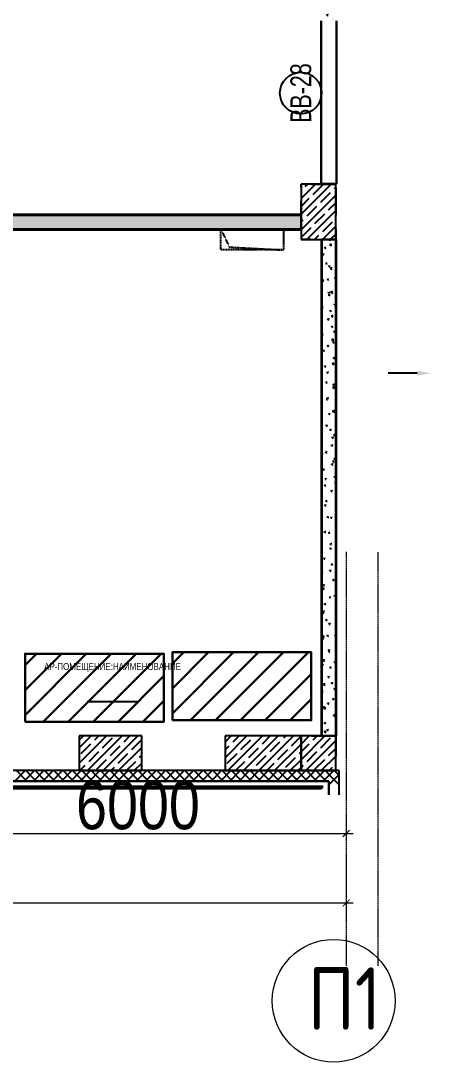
# Model space of a CAD drawing. Header units: millimetres. Extents: x -231292 to 573618, y -153144 to 564035.
# Drawn here: x 49816 to 55727, y 182267 to 197267 of the extents above; entities that cross this region are included whole.
import ezdxf
from ezdxf.enums import TextEntityAlignment as Align

# ---------------------------------------------------------------- set-up
doc = ezdxf.new("R2010")
doc.units = ezdxf.units.MM
for name, pattern in [('CENTER2', [28.575, 19.05, -3.175, 3.175, -3.175]), ('HIDDEN', [9.525, 6.35, -3.175]), ('HIDDEN2', [4.7625, 3.175, -1.5875])]:
    doc.linetypes.add(name, pattern=pattern)
doc.layers.get('0').update_dxf_attribs({"color": 250})
doc.layers.get('Defpoints').update_dxf_attribs({"color": 250})
for name, color, linetype, lineweight in [('10.3) строит. леса', 20, 'Continuous', 30), ('A-AREA', 250, 'Continuous', 15), ('АР_Витраж марка', 250, 'Continuous', 9), ('АР_Колонны', 250, 'Continuous', 35), ('АР_Стены ЖБ', 250, 'Continuous', 35), ('АР_Стены ПЕНОблок', 250, 'Continuous', 20), ('АР_Тонкая', 250, 'Continuous', 5), ('АР_Утеплитель', 250, 'Continuous', 0), ('АР_Штриховка', 250, 'Continuous', 0), ('РД_Оси_100', 250, 'Continuous', 0), ('РД_Оси_размер', 250, 'Continuous', 0), ('РД_проем_инж перемыч_фахверк', 250, 'Continuous', 18), ('РД_Разуклонка к трапам', 124, 'Continuous', 0)]:
    doc.layers.add(name, color=color, linetype=linetype, lineweight=lineweight)
doc.layers.add('РД_Витраж_вн', color=250, linetype='Continuous')
doc.layers.add('РД_Проем', color=250, linetype='Continuous', lineweight=0, plot=False)
doc.styles.add('Arial_09', font='ARIALN.TTF', dxfattribs={"width": 0.9})
doc.styles.add('style1', font='ARIALN.TTF')
doc.styles.add('ккк', font='isocpeur.ttf', dxfattribs={"width": 0.85, "oblique": 15})
doc.dimstyles.new('Dim100_ареал', dxfattribs={"dimscale": 100, "dimtxt": 2.5, "dimasz": 1, "dimexe": 1, "dimexo": 1, "dimgap": 0.5, "dimtad": 1, "dimzin": 12, "dimdsep": 46, "dimtxsty": 'style1', "dimblk": 'ARCHTICK', "dimcen": 1, "dimdle": 1, "dimclrd": 256, "dimclre": 256, "dimaunit": 1, "dimadec": 0, "dimazin": 3, "dimtfac": 1, "dimtmove": 1, "dimatfit": 3, "dimldrblk": 'OPEN30', "dimfxl": 2, "dimfxlon": 1, "dimtolj": 1, "dimtzin": 0, "dimlwd": 9, "dimlwe": 9, "dimarcsym": 0})

# ---------------------------------------------------------------- blocks, each defined once
blk = doc.blocks.new('МаркаВитража1')
at = {"layer": 'Defpoints'}
blk.add_circle((0, 0), 3, dxfattribs=at)
at = {"color": 0, "linetype": 'ByBlock', "lineweight": -2, "style": 'Arial_09', "width": 0.9}
blk.add_attdef('АР-ОКНО:НАИМЕНОВАНИЕ', text='', height=3, dxfattribs=at).set_placement((0, 0), align=Align.MIDDLE)
blk = doc.blocks.new('A-iden')
at = {"linetype": 'Continuous', "lineweight": 5}
blk.add_circle((-0.729, -4.063), 5.894, dxfattribs=at)
at = {"color": 0, "linetype": 'Continuous', "lineweight": 20, "style": 'ккк', "width": 0.85}
blk.add_attdef('ID', text='', height=6, dxfattribs=at).set_placement((0.314, -3.853), align=Align.MIDDLE_CENTER)
blk = doc.blocks.new('_ArchTick')
at = {"color": 0, "linetype": 'ByBlock', "const_width": 0.15}
blk.add_lwpolyline([(-0.5, -0.5), (0.5, 0.5)], dxfattribs=at)
blk = doc.blocks.new('*D170')
at = {"layer": 'Defpoints', "color": 0, "transparency": 16777216}
for p in [(1235253, 135908), (1241253, 135908), (1241253, 134908)]:
    blk.add_point(p, dxfattribs=at)
at = {"layer": 'РД_Оси_размер', "lineweight": 9, "transparency": 16777216}
for p, q in [((1235253, 135108), (1235253, 134808)), ((1241253, 135108), (1241253, 134808)), ((1235153, 134908), (1241353, 134908))]:
    blk.add_line(p, q, dxfattribs=at)
at = {"layer": 'РД_Оси_размер', "lineweight": 9, "transparency": 16777216, "xscale": 100, "yscale": 100, "zscale": 100, "rotation": 180}
blk.add_blockref('_ArchTick', (1235253, 134908), dxfattribs=at)
at = {"layer": 'РД_Оси_размер', "lineweight": 9, "transparency": 16777216, "xscale": 100, "yscale": 100, "zscale": 100}
blk.add_blockref('_ArchTick', (1241253, 134908), dxfattribs=at)
at = {"layer": 'РД_Оси_размер', "color": 0, "transparency": 16777216, "insert": (1238253, 135315), "char_height": 700, "attachment_point": 5, "style": 'style1'}
blk.add_mtext('\\A1;6000', dxfattribs=at)
blk = doc.blocks.new('_Open30')
at = {"color": 0, "linetype": 'ByBlock', "lineweight": -2}
for p, q in [((-1, 0.27), (0, 0)), ((0, 0), (-1, -0.27)), ((0, 0), (-1, 0))]:
    blk.add_line(p, q, dxfattribs=at)
blk = doc.blocks.new('*D98')
at = {"layer": 'Defpoints', "color": 0, "transparency": 16777216}
for p in [(1241253, 222414), (1223253, 135908), (1241253, 133908)]:
    blk.add_point(p, dxfattribs=at)
at = {"layer": 'РД_Оси_размер', "lineweight": 9, "transparency": 16777216}
for p, q in [((1223253, 134308), (1223253, 133808)), ((1241253, 134308), (1241253, 133808)), ((1223153, 133908), (1241353, 133908))]:
    blk.add_line(p, q, dxfattribs=at)
at = {"layer": 'РД_Оси_размер', "lineweight": 9, "transparency": 16777216, "xscale": 100, "yscale": 100, "zscale": 100, "rotation": 180}
blk.add_blockref('_ArchTick', (1223253, 133908), dxfattribs=at)
at = {"layer": 'РД_Оси_размер', "lineweight": 9, "transparency": 16777216, "xscale": 100, "yscale": 100, "zscale": 100}
blk.add_blockref('_ArchTick', (1241253, 133908), dxfattribs=at)
at = {"layer": 'РД_Оси_размер', "color": 0, "transparency": 16777216, "insert": (1232253, 134315), "char_height": 700, "attachment_point": 5, "style": 'style1'}
blk.add_mtext('\\A1;18000', dxfattribs=at)
blk = doc.blocks.new('оси_рен')
at = {"layer": 'РД_Оси_100', "color": 251, "linetype": 'CENTER2', "true_color": 0x636466}
for points in [[(1241252.916, 138964.071), (1241252.916, 132999.297)], [(1241712.916, 132999.65), (1241712.916, 138964.071)]]:
    blk.add_lwpolyline(points, dxfattribs=at)
at = {"layer": 'РД_Оси_100', "color": 251, "true_color": 0x636466, "xscale": 150, "yscale": 150, "zscale": 100}
blk.add_blockref('A-iden', (1241182.182, 133107.755), dxfattribs=at).add_auto_attribs({'ID': 'П1'})
at = {"layer": 'РД_Оси_размер', "color": 251, "true_color": 0x636466}
for base, p1, p2, picture, middle in [((1241252.916, 133907.755), (1223252.916, 135907.755), (1241252.916, 222413.947), '*D98', (1232252.916, 134315.156)), ((1241252.916, 134907.755), (1235252.916, 135907.755), (1241252.916, 135907.755), '*D170', (1238252.916, 135315.156))]:
    dim = blk.add_linear_dim(base=base, p1=p1, p2=p2, dimstyle='Dim100_ареал', override={"dimtxt": 7}, dxfattribs=at)
    dim.commit()
    dim.dimension.update_dxf_attribs({"geometry": picture, "text_midpoint": middle})

msp = doc.modelspace()

# ---------------------------------------------------------------- hatches: boundary and pattern name
at = {"layer": '10.3) строит. леса'}
h = msp.add_hatch(dxfattribs=at)
h.set_pattern_fill('ANSI31', color=256, scale=80)
h.set_pattern_definition([(45, (50317.83, 333188.32), (-179.60512, 179.60512), [])])
h.paths.add_polyline_path([(49877.599, 187169.82), (51877.599, 187169.82), (51877.599, 188149.82), (49877.599, 188149.82)])
h = msp.add_hatch(dxfattribs=at)
h.set_pattern_fill('ANSI31', color=256, scale=80)
h.set_pattern_definition([(45, (52438.93, 333211.5), (-179.60512, 179.60512), [])])
h.paths.add_polyline_path([(51998.703, 187192.991), (53998.703, 187192.991), (53998.703, 188172.991), (51998.703, 188172.991)])
at = {"layer": 'АР_Штриховка', "linetype": 'Continuous', "lineweight": 25, "true_color": 0x000000}
h = msp.add_hatch(dxfattribs=at)
h.set_pattern_fill('AR-CONC', color=18, angle=45, style=0)
h.set_pattern_definition([(95, (-195344.93, 50353), (140.09465, 117.55338), [19.05, -209.55]), (40, (-195344.93, 50353), (-160.01845, 110.17673), [15.24, -167.64058]), (145.451445, (-195333.26, 50362.8), (-19.9238, 227.7301), [16.19001, -178.09024]), (91.1842, (-195380.85, 50388.92), (221.41024, 161.95341), [28.575, -314.325]), (141.63556, (-195362.4, 50402.42), (-7.08662, 342.82676), [24.28502, -267.1356]), (36.18415, (-195380.85, 50388.92), (-7.08662, 342.82676), [22.85997, -251.45973]), (66, (-195353.91, 50397.9), (179.51998, 34.89515), [19.05, -209.55]), (11, (-195353.91, 50397.9), (-86.53993, 173.94119), [15.24, -167.64]), (116.451445, (-195338.95, 50400.81), (92.98005, 208.83634), [16.19001, -178.08994]), (82.5, (-195344.934, 50353), (-57.605469, 61.973414), [0, -165.608, 0, -170.18, 0, -168.275]), (52.5, (-195344.93, 50353), (-23.589727, 118.087), [0, -97.028, 0, -161.798, 0, -64.135]), (12.5, (-195384.986, 50312.95), (99.927863, 91.826196), [0, -63.5, 0, -198.12, 0, -262.89]), (2.5, (-195402.95, 50294.99), (86.763904, 122.722393), [0, -82.55, 0, -131.572, 0, -186.69])])
h.paths.add_polyline_path([(54153.243, 194913.262), (54353.243, 194913.262), (54353.243, 194916.876), (54153.243, 194916.876)], flags=0)
h.paths.add_polyline_path([(54153.243, 197267.253), (54353.243, 197267.253), (54353.243, 199066.253), (54153.243, 199066.253)], flags=0)
h = msp.add_hatch(dxfattribs=at)
h.set_pattern_fill('AR-CONC', color=18, angle=45, style=0)
h.set_pattern_definition([(95, (-195344.93, 50353), (140.09465, 117.55338), [19.05, -209.55]), (40, (-195344.93, 50353), (-160.01845, 110.17673), [15.24, -167.64058]), (145.451445, (-195333.26, 50362.8), (-19.9238, 227.7301), [16.19001, -178.09024]), (91.1842, (-195380.85, 50388.92), (221.41024, 161.95341), [28.575, -314.325]), (141.63556, (-195362.4, 50402.42), (-7.08662, 342.82676), [24.28502, -267.1356]), (36.18415, (-195380.85, 50388.92), (-7.08662, 342.82676), [22.85997, -251.45973]), (66, (-195353.91, 50397.9), (179.51998, 34.89515), [19.05, -209.55]), (11, (-195353.91, 50397.9), (-86.53993, 173.94119), [15.24, -167.64]), (116.451445, (-195338.95, 50400.81), (92.98005, 208.83634), [16.19001, -178.08994]), (82.5, (-195344.934, 50353), (-57.605469, 61.973414), [0, -165.608, 0, -170.18, 0, -168.275]), (52.5, (-195344.93, 50353), (-23.589727, 118.087), [0, -97.028, 0, -161.798, 0, -64.135]), (12.5, (-195384.986, 50312.95), (99.927863, 91.826196), [0, -63.5, 0, -198.12, 0, -262.89]), (2.5, (-195402.95, 50294.99), (86.763904, 122.722393), [0, -82.55, 0, -131.572, 0, -186.69])])
h.paths.add_polyline_path([(36603.243, 194466.253), (36603.243, 194266.253), (37503.243, 194266.253), (37503.243, 194466.253)], flags=0)
h.paths.add_polyline_path([(40403.243, 194466.253), (40403.243, 194266.253), (46403.243, 194266.253), (46403.243, 194466.253)], flags=0)
h.paths.add_polyline_path([(49303.243, 194466.253), (49303.243, 194266.253), (53853.243, 194266.253), (53853.243, 194466.253)], flags=0)

# ---------------------------------------------------------------- linework, layer by layer
at = {"color": 18, "linetype": 'HIDDEN', "lineweight": 25, "ltscale": 0.07, "true_color": 0x000000}
for p, q in [((52698.243, 193966.253), (52698.243, 194266.253)), ((52698.243, 194266.253), (53598.243, 194266.253)), ((52698.243, 194266.253), (52819.427, 194007.226)), ((52698.243, 193966.253), (52698.243, 194266.253)), ((52698.243, 194266.253), (53598.243, 194266.253)), ((52698.243, 194266.253), (52819.427, 194007.226)), ((53598.243, 194266.253), (53598.243, 193966.253)), ((53598.243, 194266.253), (53598.243, 193966.253)), ((53598.243, 193966.253), (52698.243, 193966.253)), ((53598.243, 193966.253), (52698.243, 193966.253)), ((52819.427, 194007.226), (53598.243, 193966.253)), ((52819.427, 194007.226), (53598.243, 193966.253))]:
    msp.add_line(p, q, dxfattribs=at)
at = {"layer": '10.3) строит. леса'}
for points in [[(49877.599, 187169.82), (51877.599, 187169.82), (51877.599, 188149.82), (49877.599, 188149.82)], [(51998.703, 187192.991), (53998.703, 187192.991), (53998.703, 188172.991), (51998.703, 188172.991)]]:
    msp.add_lwpolyline(points, close=True, dxfattribs=at)
at = {"layer": 'A-AREA', "color": 18, "lineweight": 25, "true_color": 0x000000}
msp.add_line((50771.282, 187462.79), (51501.282, 187462.79), dxfattribs=at)
at = {"layer": 'АР_Колонны', "color": 18, "linetype": 'HIDDEN2', "lineweight": 25, "true_color": 0x000000}
for p, q in [((53853.243, 194916.253), (54353.243, 194916.253)), ((53853.243, 194116.253), (53853.243, 194916.253)), ((54353.243, 194916.253), (54353.243, 194116.253)), ((54353.243, 194116.253), (53853.243, 194116.253)), ((53853.243, 186966.253), (54353.243, 186966.253)), ((53853.243, 186466.253), (53853.243, 186966.253)), ((54353.243, 186966.253), (54353.243, 186466.253)), ((54353.243, 186466.253), (53853.243, 186466.253))]:
    msp.add_line(p, q, dxfattribs=at)
at = {"layer": 'АР_Колонны', "color": 18, "linetype": 'Continuous', "lineweight": 25, "true_color": 0x000000}
for p, q in [((53853.243, 194916.253), (53853.243, 194116.253)), ((54353.243, 194916.253), (53853.243, 194916.253)), ((54353.243, 194916.253), (53853.243, 194916.253)), ((53853.243, 194916.253), (53853.243, 194116.253)), ((54353.243, 194116.253), (54353.243, 194916.253)), ((54353.243, 194116.253), (54353.243, 194916.253)), ((53853.243, 194116.253), (54353.243, 194116.253)), ((53853.243, 194116.253), (54353.243, 194116.253)), ((53853.243, 186966.253), (53853.243, 186466.253)), ((54353.243, 186966.253), (53853.243, 186966.253)), ((54353.243, 186966.253), (53853.243, 186966.253)), ((53853.243, 186966.253), (53853.243, 186466.253)), ((54353.243, 186466.253), (54353.243, 186966.253)), ((54353.243, 186466.253), (54353.243, 186966.253)), ((53853.243, 186466.253), (54353.243, 186466.253)), ((53853.243, 186466.253), (54353.243, 186466.253))]:
    msp.add_line(p, q, dxfattribs=at)
at = {"layer": 'АР_Стены ЖБ', "color": 18, "linetype": 'Continuous', "lineweight": 25, "true_color": 0x000000}
for p, q in [((54353.243, 194916.253), (53853.243, 194916.253)), ((53853.243, 194916.253), (53853.243, 194116.253)), ((54353.243, 194116.253), (54353.243, 194916.253)), ((53853.243, 194116.253), (54353.243, 194116.253)), ((50658.243, 186966.253), (50658.243, 186466.253)), ((51558.243, 186966.253), (50658.243, 186966.253)), ((51558.243, 186466.253), (51558.243, 186966.253)), ((52758.243, 186966.253), (52758.243, 186466.253)), ((53853.243, 186966.253), (52758.243, 186966.253)), ((53853.243, 186466.253), (53853.243, 186966.253)), ((54353.243, 186966.253), (53853.243, 186966.253)), ((53853.243, 186966.253), (53853.243, 186466.253)), ((54353.243, 186466.253), (54353.243, 186966.253)), ((50658.243, 186466.253), (51558.243, 186466.253)), ((52758.243, 186466.253), (53853.243, 186466.253)), ((53853.243, 186466.253), (54353.243, 186466.253))]:
    msp.add_line(p, q, dxfattribs=at)
at = {"layer": 'АР_Стены ПЕНОблок', "color": 18, "linetype": 'Continuous', "lineweight": 25, "true_color": 0x000000}
for p, q in [((54353.243, 194916.876), (54153.243, 194916.876)), ((54153.243, 194916.876), (54153.243, 194913.262)), ((54153.243, 194913.262), (54353.243, 194913.262)), ((54353.243, 194913.262), (54353.243, 194916.876)), ((53853.243, 194466.253), (49303.243, 194466.253)), ((53853.243, 194266.253), (53853.243, 194466.253)), ((49303.243, 194266.253), (53853.243, 194266.253)), ((54353.28, 194116.253), (54153.28, 194116.253)), ((54153.28, 194116.253), (54153.28, 186966.253)), ((54353.28, 186966.253), (54353.28, 194116.253)), ((54153.28, 186966.253), (54353.28, 186966.253))]:
    msp.add_line(p, q, dxfattribs=at)
at = {"layer": 'АР_Тонкая', "color": 18, "linetype": 'Continuous', "lineweight": 25, "true_color": 0x000000}
for p, q in [((54153.243, 194916.876), (54143.243, 194916.876)), ((54143.243, 194916.876), (54143.243, 194913.262)), ((54143.243, 194913.262), (54153.243, 194913.262)), ((54153.243, 194913.262), (54153.243, 194916.876)), ((54363.243, 194916.876), (54353.243, 194916.876)), ((54353.243, 194916.876), (54353.243, 194913.262)), ((54353.243, 194913.262), (54363.243, 194913.262)), ((54363.243, 194913.262), (54363.243, 194916.876)), ((53853.243, 194476.253), (49303.243, 194476.253)), ((49303.243, 194466.253), (53853.243, 194466.253)), ((53853.243, 194466.253), (53853.243, 194476.253)), ((53853.243, 194266.253), (49303.243, 194266.253)), ((49303.243, 194256.253), (53853.243, 194256.253)), ((53853.243, 194256.253), (53853.243, 194266.253)), ((54153.28, 194116.253), (54143.28, 194116.253)), ((54143.28, 194116.253), (54143.28, 186966.253)), ((54153.28, 186966.253), (54153.28, 194116.253)), ((54363.28, 194116.253), (54353.28, 194116.253)), ((54353.28, 194116.253), (54353.28, 186966.253)), ((54363.28, 186966.253), (54363.28, 194116.253)), ((54143.28, 186966.253), (54153.28, 186966.253)), ((54353.28, 186966.253), (54363.28, 186966.253)), ((54253.243, 186316.253), (35703.243, 186316.253)), ((54253.243, 186116.253), (54253.243, 186316.253)), ((35703.243, 186236.253), (54173.243, 186236.253)), ((54173.243, 186236.253), (35703.243, 186236.253)), ((35703.243, 186211.253), (54148.243, 186211.253))]:
    msp.add_line(p, q, dxfattribs=at)
at = {"layer": 'АР_Утеплитель', "color": 18, "linetype": 'Continuous', "lineweight": 25, "true_color": 0x000000}
for p, q in [((54403.243, 186466.253), (35703.243, 186466.253)), ((54403.243, 186116.253), (54403.243, 186466.253)), ((35703.243, 186316.253), (54253.243, 186316.253)), ((54253.243, 186316.253), (54253.243, 186116.253))]:
    msp.add_line(p, q, dxfattribs=at)
at = {"layer": 'АР_Штриховка', "color": 18, "linetype": 'Continuous', "lineweight": 25, "true_color": 0x000000}
for p, q in [((53853.243, 194706.689), (54062.807, 194916.253)), ((53853.243, 194482.183), (54287.313, 194916.253)), ((53913.3, 194878.999), (53950.554, 194916.253)), ((54025.553, 194766.746), (54165.87, 194907.063)), ((54334.25, 194850.936), (54353.243, 194869.929)), ((53853.243, 194818.942), (53857.174, 194822.873)), ((53853.243, 194257.676), (54353.243, 194757.676)), ((53853.243, 194594.436), (53969.427, 194710.62)), ((54137.807, 194654.493), (54278.123, 194794.809)), ((53941.363, 194458.05), (54081.68, 194598.366)), ((54250.06, 194542.24), (54353.243, 194645.423)), ((53853.243, 194369.929), (53885.237, 194401.923)), ((53936.326, 194116.253), (54353.243, 194533.17)), ((54053.617, 194345.797), (54193.933, 194486.113)), ((53857.174, 194149.354), (53997.49, 194289.67)), ((54160.833, 194116.253), (54353.243, 194308.663)), ((54165.87, 194233.543), (54306.186, 194373.86)), ((54048.579, 194116.253), (54109.743, 194177.417)), ((54259.721, 194108.622), (54263.118, 194116.253)), ((54259.749, 194108.547), (54274.709, 194111.455)), ((54274.692, 194111.448), (54272.301, 194116.253)), ((54278.123, 194121.29), (54353.243, 194196.41)), ((54339.639, 194106.697), (54338.803, 194116.253)), ((54339.647, 194106.688), (54351.045, 194116.253)), ((54350.762, 194115.673), (54349.919, 194116.253)), ((54210.668, 193998.12), (54197.333, 194007.301)), ((54199.545, 193989.144), (54197.884, 194008.121)), ((54199.552, 193989.135), (54211.226, 193998.931)), ((54296.27, 194041.281), (54277.229, 194056.353)), ((54277.96, 194027.962), (54277.369, 194056.531)), ((54277.593, 194028.094), (54296.044, 194041.59)), ((54346.261, 193934.68), (54353.28, 193950.445)), ((54166.741, 193899.785), (54174.489, 193917.188)), ((54166.769, 193899.711), (54181.729, 193902.619)), ((54181.712, 193902.612), (54174.5, 193917.107)), ((54346.289, 193934.606), (54353.28, 193935.965)), ((54230.592, 193770.39), (54217.257, 193779.571)), ((54219.468, 193761.414), (54217.808, 193780.391)), ((54219.476, 193761.405), (54231.15, 193771.201)), ((54253.281, 193725.844), (54261.029, 193743.247)), ((54253.309, 193725.77), (54268.269, 193728.678)), ((54268.252, 193728.671), (54261.04, 193743.166)), ((54303.357, 193698.454), (54284.315, 193713.527)), ((54285.046, 193685.135), (54284.456, 193713.704)), ((54284.68, 193685.267), (54303.13, 193698.763)), ((54160.301, 193517.007), (54168.049, 193534.41)), ((54160.329, 193516.933), (54175.289, 193519.841)), ((54175.272, 193519.834), (54168.06, 193534.329)), ((54250.516, 193542.659), (54237.181, 193551.841)), ((54239.392, 193533.683), (54237.732, 193552.661)), ((54239.399, 193533.675), (54251.074, 193543.471)), ((54339.821, 193551.903), (54347.569, 193569.306)), ((54339.849, 193551.828), (54353.28, 193554.439)), ((54353.28, 193557.768), (54347.58, 193569.224)), ((54246.841, 193343.066), (54254.589, 193360.469)), ((54261.811, 193345.893), (54254.6, 193360.388)), ((54310.443, 193355.627), (54291.402, 193370.7)), ((54292.133, 193342.308), (54291.542, 193370.877)), ((54291.766, 193342.44), (54310.217, 193355.936)), ((54246.869, 193342.992), (54261.829, 193345.9)), ((54270.439, 193314.929), (54257.105, 193324.111)), ((54259.316, 193305.953), (54257.656, 193324.931)), ((54259.323, 193305.945), (54270.998, 193315.741)), ((54153.861, 193134.23), (54161.609, 193151.633)), ((54153.888, 193134.156), (54168.848, 193137.064)), ((54168.831, 193137.057), (54161.62, 193151.552)), ((54290.363, 193087.199), (54277.028, 193096.381)), ((54279.24, 193078.223), (54277.579, 193097.201)), ((54279.247, 193078.215), (54290.922, 193088.011)), ((54333.381, 193169.125), (54341.129, 193186.528)), ((54333.408, 193169.051), (54348.368, 193171.959)), ((54348.351, 193171.952), (54341.14, 193186.447)), ((54240.401, 192960.288), (54248.149, 192977.691)), ((54240.428, 192960.215), (54255.388, 192963.123)), ((54255.371, 192963.115), (54248.16, 192977.611)), ((54317.53, 193012.8), (54298.488, 193027.873)), ((54299.219, 192999.482), (54298.629, 193028.051)), ((54298.853, 192999.613), (54317.304, 193013.109)), ((54153.28, 192764.611), (54155.169, 192768.855)), ((54153.28, 192752.512), (54162.408, 192754.286)), ((54162.391, 192754.279), (54155.18, 192768.774)), ((54170.193, 192741.916), (54156.858, 192751.098)), ((54159.069, 192732.94), (54157.409, 192751.917)), ((54310.287, 192859.469), (54296.952, 192868.651)), ((54299.164, 192850.493), (54297.503, 192869.471)), ((54299.171, 192850.485), (54310.845, 192860.281)), ((54326.941, 192786.347), (54334.689, 192803.75)), ((54326.968, 192786.273), (54341.928, 192789.181)), ((54341.911, 192789.174), (54334.7, 192803.669)), ((54159.076, 192732.931), (54170.751, 192742.727)), ((54324.616, 192669.974), (54305.575, 192685.046)), ((54306.306, 192656.655), (54305.716, 192685.224)), ((54305.939, 192656.787), (54324.39, 192670.283)), ((54330.211, 192631.739), (54316.876, 192640.92)), ((54319.087, 192622.763), (54317.427, 192641.74)), ((54319.095, 192622.754), (54330.769, 192632.55)), ((54190.116, 192514.186), (54176.782, 192523.368)), ((54178.993, 192505.21), (54177.332, 192524.187)), ((54179, 192505.201), (54190.674, 192514.997)), ((54233.961, 192577.51), (54241.709, 192594.913)), ((54233.988, 192577.437), (54248.948, 192580.345)), ((54248.931, 192580.338), (54241.719, 192594.833)), ((54155.951, 192371.502), (54153.28, 192376.871)), ((54153.28, 192370.986), (54155.968, 192371.509)), ((54331.703, 192327.147), (54312.662, 192342.22)), ((54313.393, 192313.828), (54312.802, 192342.397)), ((54313.026, 192313.96), (54331.477, 192327.456)), ((54320.501, 192403.569), (54328.249, 192420.972)), ((54320.528, 192403.496), (54335.488, 192406.404)), ((54335.471, 192406.397), (54328.259, 192420.892)), ((54350.135, 192404.009), (54336.8, 192413.19)), ((54339.011, 192395.033), (54337.351, 192414.01)), ((54339.018, 192395.024), (54350.693, 192404.82)), ((54210.04, 192286.456), (54196.705, 192295.637)), ((54198.917, 192277.479), (54197.256, 192296.457)), ((54198.924, 192277.471), (54210.598, 192287.267)), ((54227.521, 192194.733), (54235.269, 192212.136)), ((54227.548, 192194.66), (54242.508, 192197.567)), ((54242.491, 192197.56), (54235.279, 192212.055)), ((54229.964, 192058.726), (54216.629, 192067.907)), ((54218.84, 192049.749), (54217.18, 192068.727)), ((54218.848, 192049.741), (54230.522, 192059.537)), ((54314.061, 192020.791), (54321.809, 192038.194)), ((54314.088, 192020.718), (54329.048, 192023.626)), ((54329.031, 192023.619), (54321.819, 192038.114)), ((54338.79, 191984.32), (54319.748, 191999.393)), ((54320.479, 191971.001), (54319.889, 191999.57)), ((54320.113, 191971.133), (54338.564, 191984.629)), ((54221.081, 191811.955), (54228.829, 191829.358)), ((54221.108, 191811.882), (54236.068, 191814.79)), ((54236.051, 191814.783), (54228.839, 191829.278)), ((54249.888, 191830.996), (54236.553, 191840.177)), ((54238.764, 191822.019), (54237.104, 191840.997)), ((54238.771, 191822.011), (54250.446, 191831.807)), ((54269.812, 191603.266), (54256.477, 191612.447)), ((54258.688, 191594.289), (54257.028, 191613.267)), ((54258.695, 191594.281), (54270.37, 191604.077)), ((54307.621, 191638.013), (54315.369, 191655.416)), ((54307.648, 191637.941), (54322.608, 191640.849)), ((54322.591, 191640.842), (54315.379, 191655.337)), ((54345.876, 191641.493), (54326.835, 191656.566)), ((54327.566, 191628.175), (54326.975, 191656.743)), ((54327.199, 191628.306), (54345.65, 191641.802)), ((54214.641, 191429.177), (54222.389, 191446.58)), ((54214.668, 191429.104), (54229.628, 191432.012)), ((54229.611, 191432.005), (54222.399, 191446.5)), ((54289.735, 191375.536), (54276.401, 191384.717)), ((54278.612, 191366.559), (54276.951, 191385.537)), ((54278.619, 191366.551), (54290.293, 191376.347)), ((54301.181, 191255.236), (54308.929, 191272.639)), ((54301.208, 191255.163), (54316.168, 191258.071)), ((54316.151, 191258.064), (54308.939, 191272.559)), ((54352.963, 191298.666), (54333.922, 191313.739)), ((54334.653, 191285.348), (54334.062, 191313.917)), ((54334.286, 191285.48), (54352.737, 191298.976)), ((54309.659, 191147.806), (54296.324, 191156.987)), ((54298.536, 191138.829), (54296.875, 191157.806)), ((54298.543, 191138.82), (54310.217, 191148.616)), ((54169.565, 191030.253), (54156.23, 191039.434)), ((54158.441, 191021.276), (54156.781, 191040.253)), ((54158.448, 191021.267), (54170.123, 191031.063)), ((54208.201, 191046.399), (54215.949, 191063.802)), ((54208.228, 191046.327), (54223.188, 191049.235)), ((54223.171, 191049.228), (54215.959, 191063.723)), ((54353.28, 190961.199), (54341.008, 190970.913)), ((54341.739, 190942.521), (54341.149, 190971.09)), ((54341.373, 190942.653), (54353.28, 190951.362)), ((54189.489, 190802.523), (54176.154, 190811.704)), ((54178.365, 190793.545), (54176.704, 190812.523)), ((54178.372, 190793.537), (54190.046, 190803.333)), ((54294.741, 190872.458), (54302.489, 190889.861)), ((54294.768, 190872.386), (54309.728, 190875.294)), ((54309.711, 190875.287), (54302.499, 190889.782)), ((54329.583, 190920.075), (54316.248, 190929.257)), ((54318.459, 190911.099), (54316.799, 190930.076)), ((54318.467, 190911.09), (54330.141, 190920.886)), ((54201.761, 190663.621), (54209.509, 190681.024)), ((54201.788, 190663.549), (54216.748, 190666.457)), ((54216.73, 190666.45), (54209.519, 190680.945)), ((54349.507, 190692.345), (54336.172, 190701.527)), ((54338.383, 190683.369), (54336.723, 190702.346)), ((54338.39, 190683.36), (54350.065, 190693.156)), ((54209.413, 190574.792), (54196.078, 190583.974)), ((54198.289, 190565.815), (54196.628, 190584.793)), ((54198.296, 190565.807), (54209.97, 190575.603)), ((54288.301, 190489.68), (54296.049, 190507.083)), ((54303.27, 190492.509), (54296.059, 190507.004)), ((54353.28, 190623.982), (54348.095, 190628.086)), ((54348.826, 190599.694), (54348.235, 190628.263)), ((54348.459, 190599.826), (54353.28, 190603.352)), ((54229.336, 190347.062), (54216.001, 190356.244)), ((54218.212, 190338.085), (54216.552, 190357.063)), ((54288.328, 190489.608), (54303.288, 190492.516)), ((54195.321, 190280.843), (54203.069, 190298.246)), ((54195.348, 190280.772), (54210.307, 190283.68)), ((54210.29, 190283.673), (54203.079, 190298.168)), ((54218.22, 190338.077), (54229.894, 190347.873)), ((54249.26, 190119.332), (54235.925, 190128.514)), ((54238.136, 190110.355), (54236.476, 190129.333)), ((54238.143, 190110.347), (54249.818, 190120.143)), ((54281.861, 190106.902), (54289.609, 190124.305)), ((54281.887, 190106.831), (54296.847, 190109.739)), ((54296.83, 190109.731), (54289.619, 190124.227)), ((54188.881, 189898.066), (54196.629, 189915.469)), ((54188.907, 189897.994), (54203.867, 189900.902)), ((54203.85, 189900.895), (54196.639, 189915.39)), ((54269.184, 189891.602), (54255.849, 189900.784)), ((54258.06, 189882.625), (54256.4, 189901.603)), ((54159.899, 189765.406), (54153.28, 189770.646)), ((54153.28, 189761.038), (54159.673, 189765.715)), ((54258.067, 189882.617), (54269.742, 189892.413)), ((54275.421, 189724.124), (54283.169, 189741.527)), ((54275.447, 189724.053), (54290.407, 189726.961)), ((54289.108, 189663.872), (54275.773, 189673.053)), ((54277.984, 189654.895), (54276.323, 189673.872)), ((54277.991, 189654.886), (54289.665, 189664.683)), ((54290.39, 189726.954), (54283.178, 189741.449)), ((54182.441, 189515.288), (54190.189, 189532.691)), ((54182.467, 189515.217), (54197.427, 189518.125)), ((54197.41, 189518.118), (54190.198, 189532.613)), ((54166.986, 189422.579), (54153.28, 189433.429)), ((54153.28, 189413.028), (54166.76, 189422.888)), ((54168.937, 189318.589), (54155.602, 189327.77)), ((54157.813, 189309.611), (54156.153, 189328.589)), ((54157.82, 189309.603), (54169.495, 189319.399)), ((54268.981, 189341.346), (54276.729, 189358.749)), ((54269.007, 189341.276), (54283.967, 189344.184)), ((54283.95, 189344.176), (54276.738, 189358.671)), ((54309.031, 189436.142), (54295.697, 189445.323)), ((54297.908, 189427.165), (54296.247, 189446.142)), ((54297.915, 189427.156), (54309.589, 189436.952)), ((54176.001, 189132.51), (54183.749, 189149.913)), ((54190.97, 189135.34), (54183.758, 189149.835)), ((54328.955, 189208.412), (54315.62, 189217.593)), ((54317.831, 189199.435), (54316.171, 189218.412)), ((54317.838, 189199.426), (54329.513, 189209.222)), ((54174.072, 189079.753), (54155.031, 189094.825)), ((54155.762, 189066.434), (54155.171, 189095.003)), ((54155.396, 189066.565), (54173.847, 189080.062)), ((54188.861, 189090.859), (54175.526, 189100.04)), ((54176.027, 189132.439), (54190.987, 189135.347)), ((54177.737, 189081.881), (54176.076, 189100.859)), ((54177.744, 189081.873), (54189.418, 189091.669)), ((54208.785, 188863.129), (54195.45, 188872.31)), ((54197.661, 188854.151), (54196, 188873.129)), ((54197.668, 188854.143), (54209.342, 188863.939)), ((54262.541, 188958.569), (54270.289, 188975.972)), ((54262.567, 188958.498), (54277.527, 188961.406)), ((54277.51, 188961.399), (54270.298, 188975.894)), ((54348.879, 188980.682), (54335.544, 188989.863)), ((54337.755, 188971.705), (54336.095, 188990.682)), ((54337.762, 188971.696), (54349.437, 188981.492)), ((54181.159, 188736.926), (54162.118, 188751.999)), ((54162.849, 188723.607), (54162.258, 188752.176)), ((54162.482, 188723.739), (54180.933, 188737.235)), ((54169.561, 188749.732), (54177.309, 188767.135)), ((54169.587, 188749.662), (54184.547, 188752.57)), ((54184.53, 188752.562), (54177.318, 188767.058)), ((54349.081, 188784.627), (54353.28, 188794.058)), ((54349.107, 188784.557), (54353.28, 188785.368)), ((54228.709, 188635.399), (54215.374, 188644.58)), ((54217.584, 188626.421), (54215.924, 188645.399)), ((54217.591, 188626.413), (54229.266, 188636.209)), ((54256.101, 188575.791), (54263.849, 188593.194)), ((54256.127, 188575.721), (54271.087, 188578.628)), ((54271.07, 188578.621), (54263.858, 188593.116)), ((54188.246, 188394.099), (54169.204, 188409.172)), ((54169.935, 188380.78), (54169.345, 188409.349)), ((54248.632, 188407.669), (54235.298, 188416.85)), ((54237.508, 188398.691), (54235.848, 188417.669)), ((54237.515, 188398.683), (54249.19, 188408.479)), ((54342.641, 188401.849), (54350.389, 188419.252)), ((54342.667, 188401.779), (54353.28, 188403.842)), ((54353.28, 188413.383), (54350.398, 188419.175)), ((54163.121, 188366.954), (54170.869, 188384.357)), ((54163.147, 188366.884), (54178.107, 188369.792)), ((54169.569, 188380.912), (54188.02, 188394.408)), ((54178.09, 188369.785), (54170.878, 188384.28)), ((54249.661, 188193.013), (54257.409, 188210.416)), ((54249.687, 188192.943), (54264.647, 188195.851)), ((54268.556, 188179.938), (54255.221, 188189.12)), ((54257.432, 188170.961), (54255.772, 188189.938)), ((54264.63, 188195.844), (54257.418, 188210.339)), ((54257.439, 188170.952), (54269.114, 188180.749)), ((54156.681, 187984.176), (54164.429, 188001.579)), ((54156.707, 187984.107), (54171.667, 187987.015)), ((54171.649, 187987.007), (54164.438, 188001.503)), ((54195.332, 188051.272), (54176.291, 188066.345)), ((54177.022, 188037.954), (54176.431, 188066.522)), ((54176.656, 188038.085), (54195.106, 188051.581)), ((54288.48, 187952.208), (54275.145, 187961.39)), ((54277.356, 187943.231), (54275.695, 187962.208)), ((54277.363, 187943.222), (54289.037, 187953.018)), ((54336.2, 188019.072), (54343.949, 188036.475)), ((54336.227, 188019.002), (54351.187, 188021.91)), ((54351.169, 188021.903), (54343.958, 188036.398)), ((54243.22, 187810.235), (54250.969, 187827.638)), ((54243.247, 187810.165), (54258.207, 187813.073)), ((54258.189, 187813.066), (54250.978, 187827.561)), ((54202.419, 187708.446), (54183.378, 187723.518)), ((54184.108, 187695.127), (54183.518, 187723.696)), ((54183.742, 187695.258), (54202.193, 187708.754)), ((54308.404, 187724.478), (54295.069, 187733.66)), ((54297.28, 187715.501), (54295.619, 187734.478)), ((54297.287, 187715.492), (54308.961, 187725.288)), ((54329.76, 187636.294), (54337.509, 187653.697)), ((54344.729, 187639.125), (54337.518, 187653.62)), ((54153.28, 187608.224), (54157.989, 187618.802)), ((54153.28, 187601.915), (54165.227, 187604.237)), ((54168.309, 187606.925), (54154.975, 187616.107)), ((54157.185, 187597.947), (54155.525, 187616.925)), ((54157.192, 187597.939), (54168.866, 187607.735)), ((54165.209, 187604.23), (54157.998, 187618.725)), ((54328.328, 187496.748), (54314.993, 187505.93)), ((54317.203, 187487.771), (54315.543, 187506.748)), ((54329.787, 187636.224), (54344.747, 187639.132)), ((54188.233, 187379.195), (54174.898, 187388.377)), ((54177.109, 187370.217), (54175.448, 187389.195)), ((54177.116, 187370.209), (54188.79, 187380.005)), ((54209.506, 187365.619), (54190.464, 187380.692)), ((54191.195, 187352.3), (54190.605, 187380.869)), ((54190.829, 187352.432), (54209.28, 187365.928)), ((54236.78, 187427.457), (54244.529, 187444.86)), ((54236.807, 187427.388), (54251.767, 187430.296)), ((54251.749, 187430.289), (54244.538, 187444.784)), ((54317.21, 187487.762), (54328.885, 187497.558)), ((54158.769, 187221.452), (54153.28, 187232.486)), ((54153.28, 187220.389), (54158.786, 187221.459)), ((54323.32, 187253.516), (54331.069, 187270.919)), ((54323.346, 187253.447), (54338.306, 187256.355)), ((54338.289, 187256.347), (54331.078, 187270.843)), ((54348.251, 187269.018), (54334.916, 187278.199)), ((54337.127, 187260.04), (54335.467, 187279.018)), ((54337.134, 187260.032), (54348.809, 187269.828)), ((54208.157, 187151.465), (54194.822, 187160.647)), ((54197.032, 187142.487), (54195.372, 187161.465)), ((54197.04, 187142.479), (54208.714, 187152.275)), ((54230.34, 187044.679), (54238.089, 187062.082)), ((54245.309, 187047.511), (54238.097, 187062.006)), ((50658.243, 186797.054), (50827.442, 186966.252)), ((50658.243, 186572.548), (51051.948, 186966.252)), ((50658.243, 186909.307), (50714.084, 186965.148)), ((50776.455, 186466.252), (51276.455, 186966.252)), ((50882.464, 186909.021), (50939.695, 186966.252)), ((50994.717, 186796.768), (51135.034, 186937.085)), ((51000.961, 186466.252), (51500.961, 186966.252)), ((51303.414, 186880.958), (51388.708, 186966.252)), ((51415.667, 186768.705), (51555.983, 186909.021)), ((52758.243, 186876.496), (52847.999, 186966.252)), ((52758.243, 186651.99), (53072.506, 186966.252)), ((52797.012, 186466.252), (53297.012, 186966.252)), ((52874.958, 186880.958), (52960.253, 186966.252)), ((52987.212, 186768.705), (53127.528, 186909.021)), ((53021.519, 186466.252), (53521.519, 186966.252)), ((53183.655, 186965.148), (53184.759, 186966.252)), ((53246.025, 186466.252), (53746.025, 186966.252)), ((53295.908, 186852.895), (53409.265, 186966.252)), ((53604.604, 186937.085), (53633.772, 186966.252)), ((53716.857, 186824.831), (53853.243, 186961.217)), ((53853.243, 186848.965), (53970.531, 186966.253)), ((53853.243, 186624.459), (54195.037, 186966.253)), ((53853.243, 186961.218), (53857.174, 186965.149)), ((53919.544, 186466.253), (54353.243, 186899.952)), ((54025.553, 186909.022), (54082.784, 186966.253)), ((54137.807, 186796.769), (54278.123, 186937.085)), ((54216.592, 187022.792), (54197.551, 187037.865)), ((54198.282, 187009.473), (54197.691, 187038.042)), ((54197.915, 187009.605), (54216.366, 187023.101)), ((54230.366, 187044.61), (54245.326, 187047.518)), ((50686.021, 186712.578), (50826.337, 186852.895)), ((51106.97, 186684.515), (51247.287, 186824.831)), ((51225.467, 186466.252), (51558.243, 186799.028)), ((52758.243, 186764.243), (52818.832, 186824.831)), ((53099.465, 186656.452), (53239.781, 186796.768)), ((53408.161, 186740.642), (53548.478, 186880.958)), ((53470.531, 186466.252), (53853.243, 186848.964)), ((53520.414, 186628.388), (53660.731, 186768.705)), ((53853.243, 186736.712), (53969.427, 186852.895)), ((54250.06, 186684.516), (54353.243, 186787.699)), ((50798.274, 186600.325), (50938.591, 186740.642)), ((50910.527, 186488.072), (51050.844, 186628.388)), ((51219.224, 186572.262), (51359.54, 186712.578)), ((51337.721, 186466.252), (51471.793, 186600.325)), ((51527.92, 186656.452), (51558.243, 186686.775)), ((52790.768, 186572.262), (52931.085, 186712.578)), ((52909.265, 186466.252), (53043.338, 186600.325)), ((53211.718, 186544.198), (53352.034, 186684.515)), ((53632.667, 186516.135), (53772.984, 186656.452)), ((53695.038, 186466.252), (53853.243, 186624.458)), ((53829.111, 186712.578), (53853.243, 186736.711)), ((53941.363, 186600.326), (54081.68, 186740.642)), ((54053.617, 186488.073), (54193.933, 186628.389)), ((54144.05, 186466.253), (54353.243, 186675.446)), ((49728.429, 186316.253), (49878.429, 186466.253)), ((49903.688, 186316.253), (49753.688, 186466.253)), ((49863.132, 186316.253), (50013.132, 186466.253)), ((50038.392, 186316.253), (49888.392, 186466.253)), ((49997.836, 186316.253), (50147.836, 186466.253)), ((50173.096, 186316.253), (50023.096, 186466.253)), ((50132.54, 186316.253), (50282.54, 186466.253)), ((50307.799, 186316.253), (50157.799, 186466.253)), ((50267.244, 186316.253), (50417.244, 186466.253)), ((50442.503, 186316.253), (50292.503, 186466.253)), ((50401.948, 186316.253), (50551.948, 186466.253)), ((50577.207, 186316.253), (50427.207, 186466.253)), ((50536.652, 186316.253), (50686.652, 186466.253)), ((50711.911, 186316.253), (50561.911, 186466.253)), ((50664.201, 186466.252), (50742.148, 186544.198)), ((50671.355, 186316.253), (50821.355, 186466.253)), ((50846.615, 186316.253), (50696.615, 186466.253)), ((50806.059, 186316.253), (50956.059, 186466.253)), ((50981.319, 186316.253), (50831.319, 186466.253)), ((50940.763, 186316.253), (51090.763, 186466.253)), ((51116.022, 186316.253), (50966.022, 186466.253)), ((51075.467, 186316.253), (51225.467, 186466.253)), ((51250.726, 186316.253), (51100.726, 186466.253)), ((51113.214, 186466.252), (51163.097, 186516.135)), ((51210.171, 186316.253), (51360.171, 186466.253)), ((51385.43, 186316.253), (51235.43, 186466.253)), ((51344.875, 186316.253), (51494.875, 186466.253)), ((51520.134, 186316.253), (51370.134, 186466.253)), ((51449.974, 186466.252), (51558.243, 186574.522)), ((51479.578, 186316.253), (51629.578, 186466.253)), ((51654.838, 186316.253), (51504.838, 186466.253)), ((51614.282, 186316.253), (51764.282, 186466.253)), ((51789.542, 186316.253), (51639.542, 186466.253)), ((51748.986, 186316.253), (51898.986, 186466.253)), ((51924.246, 186316.253), (51774.246, 186466.253)), ((51883.69, 186316.253), (52033.69, 186466.253)), ((52058.949, 186316.253), (51908.949, 186466.253)), ((52018.394, 186316.253), (52168.394, 186466.253)), ((52193.653, 186316.253), (52043.653, 186466.253)), ((52153.098, 186316.253), (52303.098, 186466.253)), ((52328.357, 186316.253), (52178.357, 186466.253)), ((52287.802, 186316.253), (52437.802, 186466.253)), ((52463.061, 186316.253), (52313.061, 186466.253)), ((52422.505, 186316.253), (52572.505, 186466.253)), ((52597.765, 186316.253), (52447.765, 186466.253)), ((52557.209, 186316.253), (52707.209, 186466.253)), ((52732.469, 186316.253), (52582.469, 186466.253)), ((52691.913, 186316.253), (52841.913, 186466.253)), ((52867.172, 186316.253), (52717.172, 186466.253)), ((52826.617, 186316.253), (52976.617, 186466.253)), ((53001.876, 186316.253), (52851.876, 186466.253)), ((52961.321, 186316.253), (53111.321, 186466.253)), ((53136.58, 186316.253), (52986.58, 186466.253)), ((53096.025, 186316.253), (53246.025, 186466.253)), ((53271.284, 186316.253), (53121.284, 186466.253)), ((53133.772, 186466.252), (53155.591, 186488.072)), ((53230.728, 186316.253), (53380.728, 186466.253)), ((53405.988, 186316.253), (53255.988, 186466.253)), ((53358.278, 186466.252), (53464.288, 186572.262)), ((53365.432, 186316.253), (53515.432, 186466.253)), ((53540.692, 186316.253), (53390.692, 186466.253)), ((53500.136, 186316.253), (53650.136, 186466.253)), ((53675.395, 186316.253), (53525.395, 186466.253)), ((53634.84, 186316.253), (53784.84, 186466.253)), ((53810.099, 186316.253), (53660.099, 186466.253)), ((53769.544, 186316.253), (53919.544, 186466.253)), ((53944.803, 186316.253), (53794.803, 186466.253)), ((53807.291, 186466.252), (53853.243, 186512.204)), ((53853.243, 186512.205), (53885.237, 186544.199)), ((53904.248, 186316.253), (54054.248, 186466.253)), ((54079.507, 186316.253), (53929.507, 186466.253)), ((54038.951, 186316.253), (54188.951, 186466.253)), ((54214.211, 186316.253), (54064.211, 186466.253)), ((54173.655, 186316.253), (54323.655, 186466.253)), ((54301.079, 186364.089), (54198.915, 186466.253)), ((54256.303, 186466.253), (54306.186, 186516.136)), ((54368.431, 186431.441), (54333.618, 186466.253)), ((54253.243, 186261.137), (54403.243, 186411.137)), ((54403.243, 186261.925), (54301.079, 186364.089)), ((54403.243, 186396.628), (54368.431, 186431.441)), ((35703.243, 186236.002), (54172.992, 186236.002)), ((35703.243, 186235.002), (54171.992, 186235.002)), ((35703.243, 186234.002), (54170.992, 186234.002)), ((35703.243, 186233.002), (54169.992, 186233.002)), ((35703.243, 186232.002), (54168.992, 186232.002)), ((35703.243, 186231.002), (54167.992, 186231.002)), ((35703.243, 186230.002), (54166.992, 186230.002)), ((35703.243, 186229.002), (54165.992, 186229.002)), ((35703.243, 186228.002), (54164.992, 186228.002)), ((35703.243, 186227.002), (54163.992, 186227.002)), ((35703.243, 186226.002), (54162.992, 186226.002)), ((35703.243, 186225.002), (54161.992, 186225.002)), ((35703.243, 186224.002), (54160.992, 186224.002)), ((35703.243, 186223.002), (54159.992, 186223.002)), ((35703.243, 186222.002), (54158.992, 186222.002)), ((35703.243, 186221.002), (54157.992, 186221.002)), ((35703.243, 186220.002), (54156.992, 186220.002)), ((35703.243, 186219.002), (54155.992, 186219.002)), ((35703.243, 186218.002), (54154.992, 186218.002)), ((35703.243, 186217.002), (54153.992, 186217.002)), ((35703.243, 186216.002), (54152.992, 186216.002)), ((35703.243, 186215.002), (54151.992, 186215.002)), ((35703.243, 186214.002), (54150.992, 186214.002)), ((35703.243, 186213.002), (54149.992, 186213.002)), ((35703.243, 186212.002), (54148.992, 186212.002))]:
    msp.add_line(p, q, dxfattribs=at)
at = {"layer": 'РД_Витраж_вн', "color": 18, "linetype": 'Continuous', "lineweight": 25, "true_color": 0x000000}
for p, q in [((54143.243, 197267.253), (54143.243, 194967.253)), ((54363.243, 197267.253), (54363.243, 194967.253))]:
    msp.add_line(p, q, dxfattribs=at)
at = {"layer": 'РД_Проем', "color": 18, "linetype": 'Continuous', "lineweight": 25, "true_color": 0x000000}
for p, q in [((54143.243, 197266.876), (54143.243, 194916.876)), ((54363.243, 197266.876), (54363.243, 194916.876))]:
    msp.add_line(p, q, dxfattribs=at)
at = {"layer": 'РД_проем_инж перемыч_фахверк', "color": 18, "linetype": 'Continuous', "lineweight": 25, "true_color": 0x000000}
for p, q in [((54143.243, 194917.253), (54143.243, 197267.253)), ((54363.243, 194917.253), (54363.243, 197267.253))]:
    msp.add_line(p, q, dxfattribs=at)
at = {"layer": 'РД_Разуклонка к трапам', "color": 18, "lineweight": 25, "ltscale": 2, "true_color": 0x000000}
msp.add_line((55527.211, 192191.248), (55107.932, 192191.248), dxfattribs=at)
msp.add_solid([(55527.211, 192224.582), (55727.211, 192191.248), (55527.211, 192157.915)], dxfattribs=at)

# ---------------------------------------------------------------- block references
at = {"rotation": 359.999868838025}
msp.add_blockref('оси_рен', (-1186750.035, 50655.808), dxfattribs=at)
at = {"layer": 'АР_Витраж марка', "color": 18, "linetype": 'Continuous', "lineweight": 25, "true_color": 0x000000, "xscale": 100, "yscale": 100, "zscale": 100, "rotation": 90.00000000000001}
msp.add_blockref('МаркаВитража1', (53848.962, 196226.195), dxfattribs=at).add_auto_attribs({'АР-ОКНО:НАИМЕНОВАНИЕ': 'ВВ-28'})

# ---------------------------------------------------------------- texts
at = {"layer": 'Defpoints', "color": 18, "lineweight": 25, "true_color": 0x000000, "style": 'style1', "flags": 8}
msp.add_attdef('АР-ПОМЕЩЕНИЕ:НАИМЕНОВАНИЕ', text='0', height=100, dxfattribs=at).set_placement((51136.352, 187952.728), align=Align.MIDDLE)

doc.saveas('drawing.dxf')
